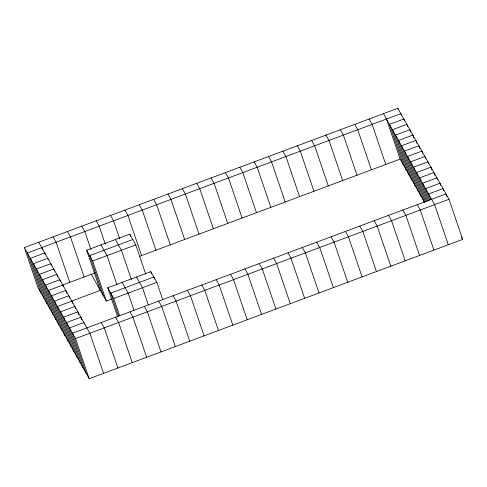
<?xml version="1.0" encoding="UTF-8"?>
<svg xmlns="http://www.w3.org/2000/svg" width="487" height="487" viewBox="0 0 487 487"><rect width="100%" height="100%" fill="white"/><g stroke="black" fill="none" stroke-linecap="round" stroke-linejoin="round"><path stroke-width="0.73" d="M24.35 247.609L397.812 108.297L448.996 199.28L462.65 239.391L89.188 378.703L38.004 287.72L24.35 247.609L75.534 338.593L89.188 378.703M71.455 301.143L100.322 290.374L86.668 250.263L129.761 234.186L135.782 244.894L145.777 274.26M132.768 239.543L89.675 255.614L103.329 295.725M86.668 250.263L92.688 260.965L135.782 244.894M62.22 285.163L95.05 272.915M139.513 256.326L400.113 159.115L424.542 202.549M117.738 317.092L107.743 287.732L150.836 271.655L156.857 282.357L162.707 299.548M91.288 274.315L106.343 301.076L111.815 299.036M107.743 287.732L113.763 298.434L156.857 282.357M75.534 338.593L448.996 199.28M461.311 237.011L462.65 239.391M383.446 113.654L434.629 204.643L448.284 244.748M369.085 119.011L372.092 124.362L385.747 164.472M417.256 204.65L420.269 210L433.923 250.105M354.719 124.368L357.732 129.725L371.386 169.829M402.895 210.007L405.902 215.357L419.557 255.468M340.358 129.731L343.365 135.082L357.02 175.192M388.529 215.364L391.542 220.714L405.196 260.825M325.992 135.088L329.005 140.439L342.659 180.549M374.168 220.721L377.175 226.071L390.83 266.182M311.631 140.445L314.639 145.796L328.293 185.906M359.802 226.078L362.815 231.435L376.469 271.539M297.265 145.802L300.278 151.153L313.932 191.263M345.435 231.441L348.448 236.792L362.103 276.896M282.898 151.159L285.912 156.516L299.566 196.62M331.075 236.798L334.082 242.149L347.736 282.259M268.538 156.522L271.545 161.873L285.199 201.983M316.708 242.155L319.722 247.506L333.376 287.616M254.171 161.879L257.185 167.23L270.839 207.34M302.348 247.512L305.355 252.863L319.009 292.973M239.811 167.236L242.818 172.587L256.472 212.697M287.981 252.869L290.995 258.226L304.649 298.33M225.444 172.593L228.458 177.944L242.112 218.054M273.615 258.226L276.628 263.583L290.282 303.687M211.084 177.95L214.091 183.307L227.746 223.411M259.254 263.589L262.268 268.94L275.916 309.05M196.718 183.313L199.731 188.664L213.385 228.774M244.888 268.946L247.901 274.297L261.556 314.407M182.351 188.67L185.364 194.021L199.019 234.131M230.528 274.303L233.535 279.654L247.189 319.764M167.991 194.027L170.998 199.378L184.652 239.488M216.161 279.66L219.174 285.011L232.829 325.121M153.624 199.384L156.637 204.735L170.292 244.845M201.801 285.017L204.808 290.374L218.462 330.478M139.264 204.741L142.271 210.098L155.925 250.202M187.434 290.38L190.447 295.731L204.102 335.841M124.897 210.104L127.911 215.455L141.565 255.559M173.068 295.737L176.081 301.088L189.735 341.198M110.531 215.461L113.544 220.812L119.638 238.715M158.707 301.094L161.714 306.445L175.369 346.555M115.395 239.549L121.415 250.251L131.411 279.617M136.47 277.012L142.49 287.72L148.346 304.905M96.17 220.818L99.178 226.169L105.277 244.078M144.341 306.451L147.354 311.802L161.008 351.912M101.028 244.906L107.055 255.608L117.05 284.974M122.109 282.369L128.13 293.077L133.98 310.262M81.804 226.175L84.817 231.526L90.911 249.435M129.98 311.808L132.988 317.165L146.642 357.269M67.443 231.532L70.451 236.889L84.105 276.993M115.614 317.171L118.627 322.522L132.281 362.632M53.077 236.895L56.09 242.246L69.744 282.35M101.253 322.528L104.261 327.879L117.915 367.989M38.717 242.252L89.9 333.236L103.554 373.346M446.963 196.797L445.982 193.929L72.52 333.242L86.175 373.352M443.706 190.727L442.975 188.579L428.609 193.936L430.563 199.664M440.692 185.377L439.962 183.228L425.601 188.585L429.504 200.041M437.442 179.307L436.955 177.877L422.588 183.234L428.682 201.137M434.915 175.387L433.941 172.52L419.581 177.883L427.379 200.802M431.908 170.036L430.928 167.169L416.568 172.526L426.32 201.18M428.408 163.248L427.921 161.818L413.554 167.175L425.261 201.557M425.638 158.616L424.908 156.467L410.547 161.824L424.201 201.935M422.631 153.259L421.9 151.11L407.534 156.473L421.188 196.578M419.861 148.626L418.887 145.759L404.527 151.116L418.181 191.227M416.854 143.275L415.88 140.408L401.513 145.765L415.168 185.876M413.84 137.918L412.866 135.057L398.5 140.414L412.154 180.525M410.59 131.855L409.853 129.706L395.493 135.063L409.147 175.174M407.576 126.498L406.846 124.349L392.479 129.712L406.134 169.817M404.32 120.435L403.833 118.998L389.472 124.355L403.126 164.466M401.312 115.078L400.825 113.648L27.363 252.96L41.018 293.071M397.812 108.297L398.299 109.727M386.459 119.005L400.113 159.115M154.574 279.154L153.843 277.006L110.756 293.083L118.554 316.002M150.836 271.655L151.567 273.804M129.761 234.186L130.492 236.335M113.763 298.434L119.613 315.625M92.688 260.965L106.343 301.076M84.361 323.965L83.874 322.534L69.513 327.891L83.167 368.002M81.84 320.044L80.866 317.183L66.5 322.54L80.154 362.651M78.827 314.693L77.853 311.826L63.493 317.189L77.147 357.294M75.576 308.624L74.846 306.475L60.479 311.832L74.134 351.943M72.563 303.273L71.832 301.124L57.466 306.481L71.12 346.592M69.556 297.922L68.819 295.773L54.459 301.13L68.113 341.241M66.786 293.284L65.812 290.422L51.445 295.779L65.1 335.89M63.286 286.502L62.799 285.065L48.438 290.429L62.093 330.533M60.278 281.145L59.791 279.715L45.425 285.072L59.079 325.182M57.509 276.513L56.778 274.364L42.418 279.721L56.072 319.831M54.501 271.162L53.771 269.013L39.404 274.37L53.059 314.48M51.245 265.092L50.758 263.662L36.391 269.019L50.045 309.123M48.231 259.741L47.744 258.305L33.384 263.668L47.038 303.772M45.224 254.384L44.737 252.954L30.371 258.311L44.025 298.421M41.724 247.603L42.454 249.752"/></g></svg>
